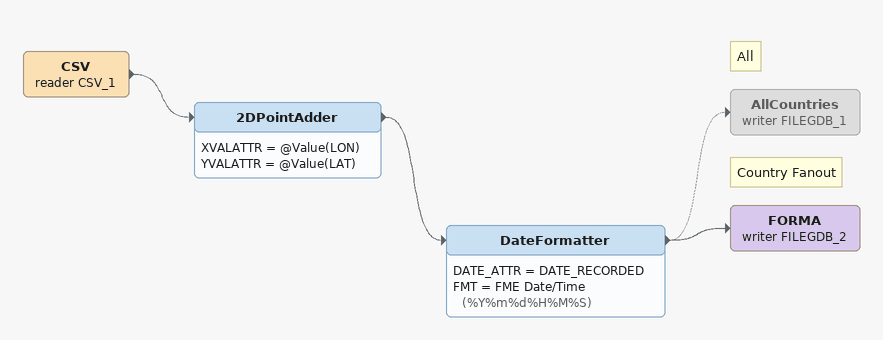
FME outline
CSV (reader CSV_1)
    -> 2DPointAdder
2DPointAdder
    XVALATTR = @Value(LON)
    YVALATTR = @Value(LAT)
    -> DateFormatter
DateFormatter
    DATE_ATTR = DATE_RECORDED
    FMT = FME Date/Time (%Y%m%d%H%M%S)
    -> AllCountries (writer FILEGDB_1) [off]
    -> FORMA (writer FILEGDB_2)
Note: All
AllCountries (writer FILEGDB_1) [off]
Note: Country Fanout
FORMA (writer FILEGDB_2)
